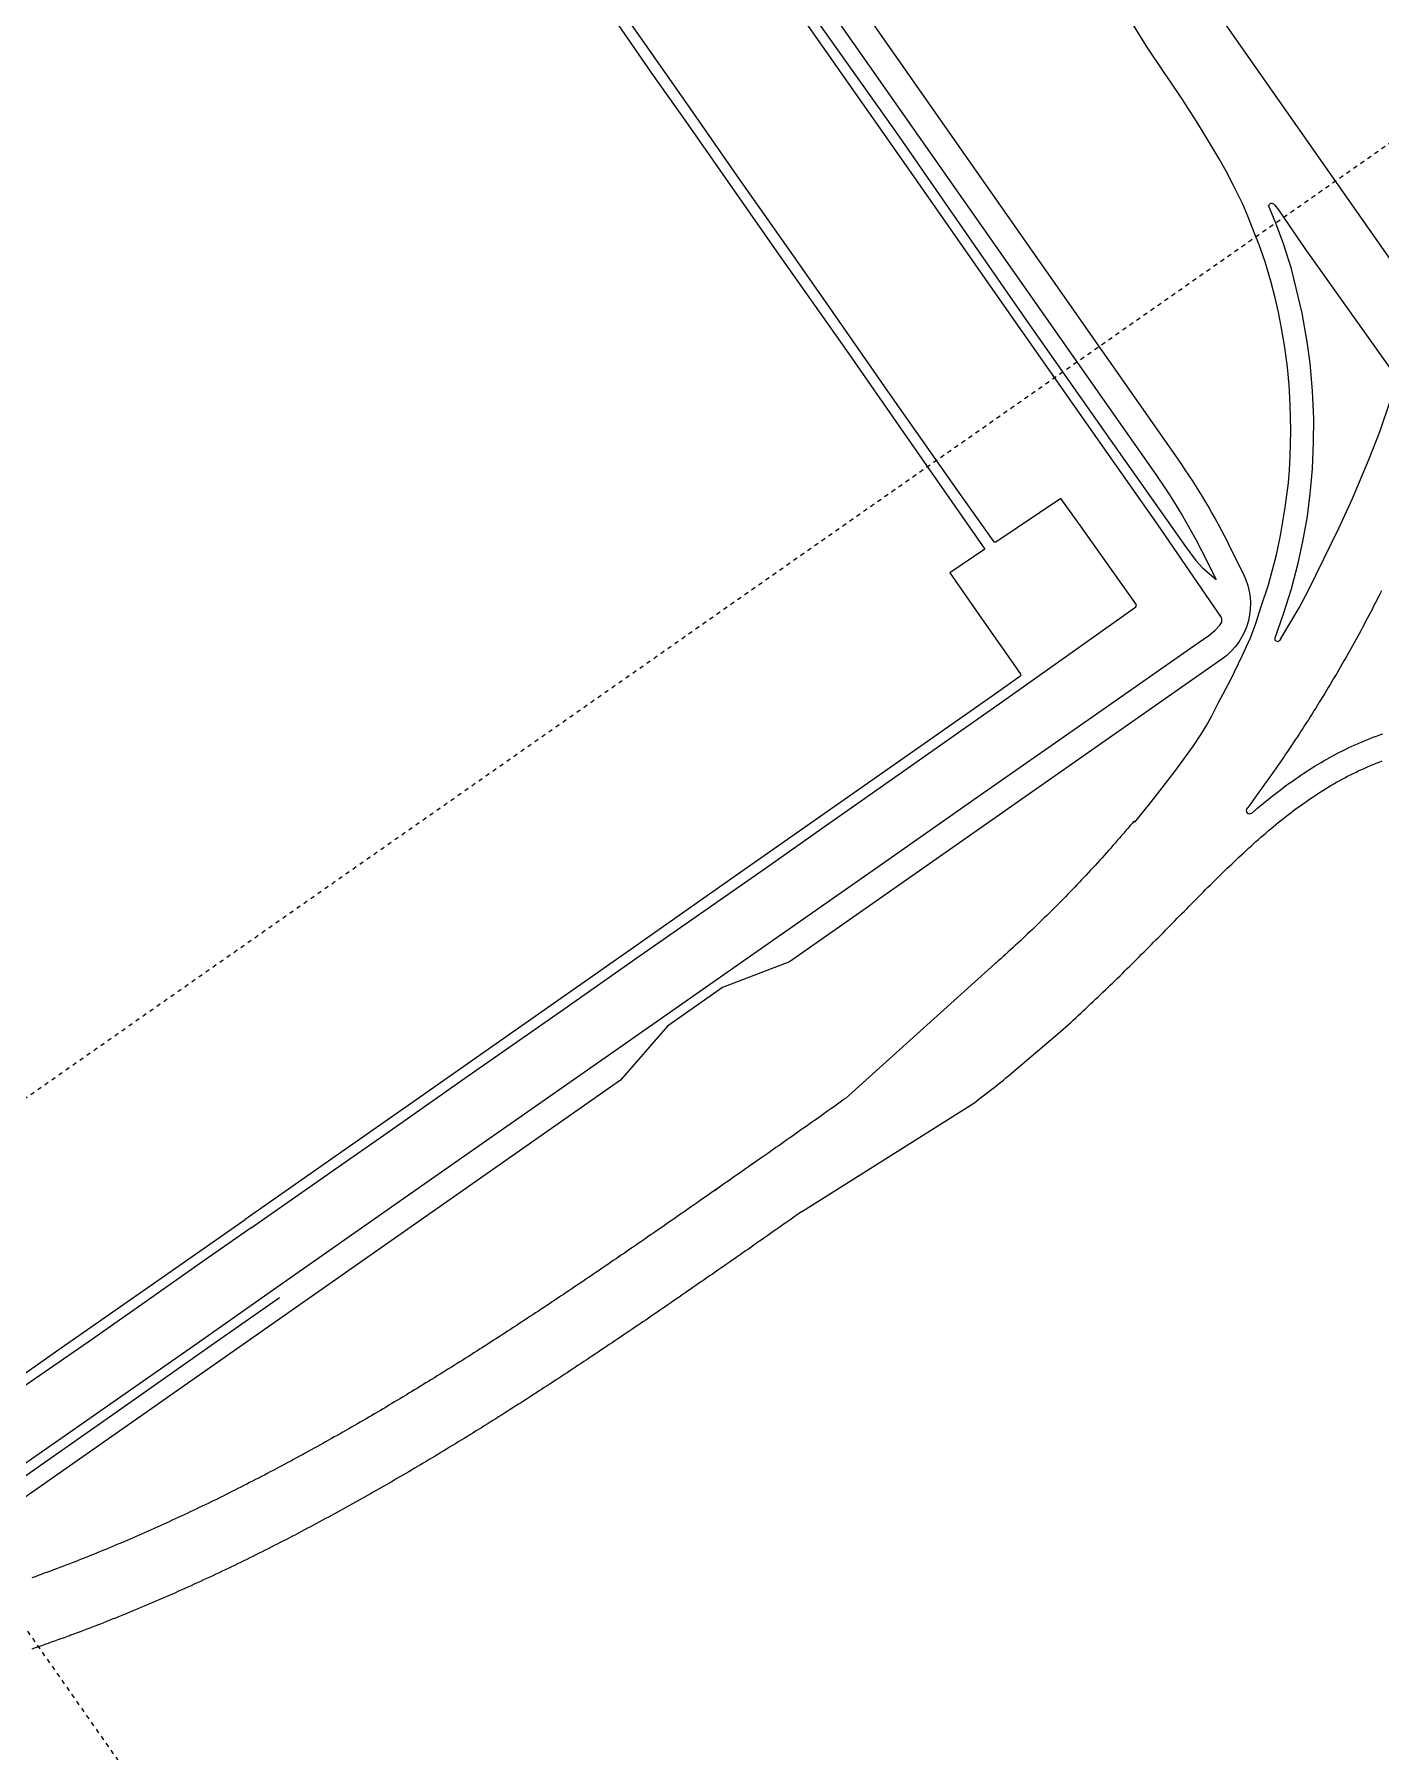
# Model space of a CAD drawing. Header units: millimetres. Extents: x 152904052 to 153933663, y 538271515 to 539240469.
# Drawn here: x 153559844 to 153563847, y 539069502 to 539074607 of the extents above; entities that cross this region are included whole.
import ezdxf

# ---------------------------------------------------------------- set-up
doc = ezdxf.new("R2010")
doc.units = ezdxf.units.MM
doc.linetypes.add('HIDDEN', pattern=[5.08, 2.54, -2.54])
doc.layers.add('BORD', color=7, linetype='Continuous')

msp = doc.modelspace()

# ---------------------------------------------------------------- linework, layer by layer
at = {"layer": 'BORD', "color": 8, "linetype": 'HIDDEN', "ltscale": 5}
for p, q in [((153516059.1, 539132362.1), (153567681, 539058638.4)), ((153522215.5, 539045114.7), (153645088.3, 539131151.2))]:
    msp.add_line(p, q, dxfattribs=at)
at = {"layer": 'BORD', "color": 137}
msp.add_line((153569471.3, 539065945.3), (153563054.4, 539075109.5), dxfattribs=at)
at = {"layer": 'BORD', "color": 137, "ltscale": 10}
msp.add_line((153563112.8, 539072267.4), (153563115.8, 539072265), dxfattribs=at)
at = {"layer": 'BORD', "color": 133, "ltscale": 10, "flags": 128}
for points in [[(153562310.5, 539075143.5), (153562189.3, 539075058.6, 0.414214), (153562140.1, 539074780), (153563177.8, 539073298.1, -0.037305), (153563327, 539073047), (153563357.3, 539072986.3)], [(153562356.4, 539075077.9), (153562235.1, 539074993, 0.414214), (153562205.7, 539074825.9), (153563243.3, 539073344, -0.037305), (153563398.6, 539073082.7), (153563438.7, 539073002.2, -0.371173), (153563374.3, 539072749.3), (153562088.8, 539071849.1), (153561889.9, 539071773), (153561726.1, 539071658.2), (153561586.5, 539071497.5), (153559421.3, 539069981.3, -0.138778), (153559297.8, 539069938.3), (153558016, 539069862.3)]]:
    msp.add_lwpolyline(points, format="xyb", dxfattribs=at)
for points in [[(153560555.3, 539070875.6), (153560943, 539071147), (153561176.2, 539071310.2), (153561551.1, 539071572.5), (153561963.3, 539071860.5), (153562355.1, 539072133.7), (153562667.1, 539072353.4), (153562987.9, 539072577.2), (153563291.6, 539072789.3), (153563335.9, 539072820.1), (153563353.9, 539072834.9), (153563368.3, 539072850.6), (153563374.1, 539072859.7), (153563374.7, 539072868.8), (153563371.5, 539072876), (153563362.4, 539072889.4), (153563183.5, 539073150.3), (153563011.3, 539073394.1), (153562707.4, 539073828.1), (153562450.4, 539074195.8), (153562159.6, 539074611.5), (153561908.2, 539074972)], [(153561933.1, 539074985.9), (153562166.1, 539074653.3), (153562416.1, 539074301.3), (153562533.9, 539074130.3), (153562795.9, 539073752.7), (153563043.2, 539073400.8), (153563266.1, 539073084.5), (153563296.8, 539073042.8), (153563316.5, 539073021.2), (153563357.3, 539072986.3)], [(153560489, 539071058.7), (153560749, 539071240.8), (153560883.6, 539071334.7), (153561124, 539071503.3), (153561417.8, 539071709.3), (153561635.6, 539071861.6), (153561844.1, 539072006.9), (153562030.4, 539072137.4), (153562186.7, 539072247.3), (153562358.8, 539072368), (153562529.2, 539072488.1), (153562722.7, 539072623.3), (153562886, 539072739), (153563114.8, 539072901.6), (153563118.7, 539072905.3), (153563120.3, 539072910.8), (153563118.9, 539072914), (153562949.2, 539073152.4), (153562896.2, 539073226.8), (153562702.8, 539073097.4), (153562698.2, 539073097.4), (153562694.6, 539073102), (153562588, 539073253.2), (153562388.8, 539073535.7), (153562218.9, 539073780), (153562098.7, 539073951.5), (153561940.8, 539074176), (153561786.6, 539074397.7), (153561644.8, 539074599.8), (153561556.6, 539074725.1)], [(153561531, 539074705.1), (153561679, 539074491.2), (153561780.8, 539074348.1), (153562051.8, 539073960.4), (153562258.3, 539073667.1), (153562428.5, 539073422.8), (153562669.5, 539073076.4), (153562565.5, 539073005.7), (153562653.8, 539072879), (153562774.8, 539072706.5), (153562776.8, 539072702.2), (153562776.1, 539072700.1), (153562774.2, 539072697.6), (153562701.9, 539072646), (153562459.6, 539072476.5), (153562182.7, 539072282.8), (153561924.8, 539072102.2), (153561634.6, 539071898.3), (153561429.6, 539071754.8), (153561187.5, 539071584.8), (153560974.9, 539071436.5), (153560748.9, 539071278.2), (153560470.6, 539071083.2)], [(153557961.8, 539070171.8), (153557982.8, 539070165.9), (153558013.8, 539070161.4), (153558043.7, 539070160.7), (153558077.1, 539070160.5), (153558239, 539070166.5), (153558477.5, 539070176.4), (153558825.7, 539070191.2), (153559016.1, 539070203.7), (153559089.8, 539070211.1), (153559171.7, 539070223.5), (153559221.3, 539070234.4), (153559251.9, 539070244.4), (153559276.2, 539070255.6), (153559302.1, 539070268.6), (153559347.3, 539070298.1), (153559397.1, 539070333), (153559482.7, 539070392.1), (153559681.6, 539070532), (153559924.3, 539070701.7), (153560198.3, 539070892.9), (153560470.6, 539071083.2)], [(153560489, 539071058.7), (153560344.8, 539070958.2), (153560173.8, 539070837.4), (153560004.5, 539070719.2), (153559816, 539070589.1)], [(153560572.9, 539070850.8), (153560368.8, 539070708), (153560077.8, 539070503.2), (153559724.9, 539070256)], [(153559813.1, 539070355.8), (153559927.3, 539070435.4), (153560091.6, 539070550.5), (153560317.7, 539070708.4), (153560555.3, 539070875.6)]]:
    msp.add_lwpolyline(points, dxfattribs=at)
at = {"layer": 'BORD', "color": 137, "ltscale": 10, "flags": 128}
for points in [[(153563115.8, 539072265), (153563162.5, 539072322.3), (153563234.5, 539072415.5), (153563289.7, 539072491.4), (153563313.2, 539072526.5), (153563328.4, 539072552.6), (153563345.1, 539072581.3), (153563364.3, 539072620.2), (153563400.1, 539072686.8), (153563435.7, 539072760.9), (153563459.2, 539072813.1), (153563475.1, 539072855), (153563492.6, 539072908.4), (153563513.5, 539072970.8), (153563537.1, 539073059.1), (153563548.5, 539073117), (153563562.7, 539073200), (153563572.5, 539073274), (153563575.8, 539073310.8), (153563577.8, 539073354), (153563578.7, 539073388.7), (153563579.1, 539073429.7), (153563577.7, 539073505), (153563574.3, 539073564.4), (153563569.2, 539073617.1), (153563561.3, 539073676.3), (153563552.1, 539073733), (153563542.6, 539073780.7), (153563533, 539073823.6), (153563519.8, 539073873.5), (153563502.8, 539073930.5), (153563485, 539073981.1), (153563470.8, 539074017.3), (153563452, 539074065.9), (153563436.3, 539074102.4), (153563408.6, 539074157.9), (153563387.1, 539074200.3), (153563366.2, 539074236.8), (153563337, 539074286), (153563299.8, 539074346.5), (153563255.3, 539074416), (153563225.1, 539074461.3), (153563203, 539074493.1), (153563150.6, 539074571.9), (153563111.8, 539074634)], [(153563549, 539072809), (153563603.8, 539072901.7), (153563632, 539072954.7), (153563723.6, 539073140.3), (153563763.1, 539073227.4), (153563811.9, 539073345.3), (153563844.6, 539073427.7), (153563875.1, 539073516.3), (153563921.8, 539073663.2), (153563957.2, 539073783.2), (153563985.7, 539073890.1), (153564012.2, 539074002), (153564041.9, 539074154.4), (153564065, 539074291.5), (153564094.3, 539074488.1), (153564107.3, 539074575.3)], [(153563549, 539072809.1), (153563549, 539072809), (153563546.2, 539072804.9), (153563544.1, 539072802.7), (153563542.3, 539072801.6), (153563540.6, 539072801), (153563538.5, 539072801.6), (153563535.9, 539072803.1), (153563534.1, 539072805), (153563533.3, 539072806.2), (153563532.6, 539072808.9), (153563533.2, 539072812.7), (153563558.1, 539072883.9), (153563581, 539072958.1), (153563601.7, 539073034.3), (153563615.3, 539073099), (153563628.6, 539073173.1), (153563637.8, 539073250.9), (153563643.5, 539073315.6), (153563647.2, 539073394.5), (153563647.6, 539073463.6), (153563644.3, 539073547.1), (153563636.9, 539073629.1), (153563628.3, 539073692.8), (153563612.7, 539073778.3), (153563595.8, 539073852), (153563581, 539073909.8), (153563557.7, 539073983.8), (153563534.7, 539074045.6), (153563513.5, 539074098.2), (153563516.6, 539074102.3), (153563520.1, 539074104.5), (153563523.9, 539074105), (153563527.5, 539074102.9), (153563531.8, 539074098.9), (153563542.9, 539074084.7), (153563621.3, 539073969.9), (153563897.8, 539073581.7)], [(153563848.8, 539072952), (153563844.2, 539072942.9), (153563839.6, 539072933.8), (153563834.9, 539072924.6), (153563830.3, 539072915.5), (153563825.6, 539072906.4), (153563820.9, 539072897.3), (153563816.1, 539072888.3), (153563811.4, 539072879.2), (153563806.6, 539072870.1), (153563801.8, 539072861.1), (153563797, 539072852.1), (153563792.2, 539072843), (153563787.3, 539072834), (153563782.4, 539072825), (153563777.5, 539072816), (153563772.6, 539072807.1), (153563767.6, 539072798.1), (153563762.7, 539072789.1), (153563757.7, 539072780.2), (153563752.7, 539072771.3), (153563747.6, 539072762.4), (153563742.6, 539072753.5), (153563737.5, 539072744.6), (153563732.4, 539072735.7), (153563727.3, 539072726.8), (153563722.1, 539072718), (153563717, 539072709.1), (153563711.8, 539072700.3), (153563706.6, 539072691.5), (153563701.4, 539072682.7), (153563696.1, 539072673.9), (153563690.9, 539072665.1), (153563685.6, 539072656.3), (153563680.3, 539072647.6), (153563674.9, 539072638.8), (153563669.6, 539072630.1), (153563664.2, 539072621.4), (153563658.8, 539072612.7), (153563653.4, 539072604), (153563648, 539072595.3), (153563642.5, 539072586.6), (153563637.1, 539072578), (153563631.6, 539072569.3), (153563626.1, 539072560.7), (153563620.5, 539072552.1), (153563615, 539072543.5), (153563609.4, 539072534.9), (153563603.8, 539072526.3), (153563598.2, 539072517.8), (153563592.6, 539072509.2), (153563586.9, 539072500.7), (153563581.2, 539072492.2), (153563575.5, 539072483.7), (153563569.8, 539072475.2), (153563564.1, 539072466.7), (153563558.3, 539072458.2), (153563552.5, 539072449.8), (153563546.7, 539072441.4), (153563540.9, 539072432.9), (153563535.1, 539072424.5), (153563529.2, 539072416.1), (153563523.3, 539072407.7), (153563517.4, 539072399.4), (153563511.5, 539072391), (153563505.6, 539072382.7), (153563499.6, 539072374.3), (153563493.7, 539072366), (153563487.7, 539072357.7), (153563481.6, 539072349.5), (153563475.6, 539072341.2), (153563469.5, 539072332.9), (153563463.5, 539072324.7), (153563457.4, 539072316.5), (153563451.3, 539072308.3), (153563449.7, 539072306.1)], [(153562887.2, 539071635.4), (153562887.3, 539071635.5), (153562894.9, 539071642.2), (153562902.4, 539071649), (153562909.9, 539071655.7), (153562917.5, 539071662.5), (153562925, 539071669.3), (153562925.3, 539071669.6), (153562932.5, 539071676.2), (153562939.9, 539071683), (153562947.4, 539071689.8), (153562954.8, 539071696.7), (153562962.2, 539071703.6), (153562969.6, 539071710.5), (153562977, 539071717.4), (153562984.4, 539071724.3), (153562991.7, 539071731.2), (153562999.1, 539071738.2), (153563006.4, 539071745.1), (153563013.7, 539071752.1), (153563021, 539071759.1), (153563028.3, 539071766.1), (153563035.5, 539071773.1), (153563042.8, 539071780.1), (153563050, 539071787.1), (153563057.3, 539071794.1), (153563064.5, 539071801.2), (153563071.7, 539071808.2), (153563078.9, 539071815.3), (153563086.1, 539071822.3), (153563093.2, 539071829.4), (153563100.4, 539071836.5), (153563107.5, 539071843.6), (153563114.7, 539071850.7), (153563121.8, 539071857.8), (153563128.9, 539071864.9), (153563136, 539071872), (153563143.1, 539071879.1), (153563150.2, 539071886.2), (153563157.3, 539071893.3), (153563164.4, 539071900.4), (153563171.5, 539071907.6), (153563178.5, 539071914.7), (153563185.6, 539071921.8), (153563192.7, 539071929), (153563199.7, 539071936.1), (153563206.7, 539071943.2), (153563213.8, 539071950.4), (153563220.8, 539071957.5), (153563227.8, 539071964.7), (153563234.9, 539071971.8), (153563241.9, 539071979), (153563248.9, 539071986.1), (153563255.9, 539071993.3), (153563262.9, 539072000.4), (153563269.9, 539072007.5), (153563276.9, 539072014.7), (153563277.7, 539072015.5), (153563277.8, 539072015.6), (153563284, 539072021.8), (153563291, 539072028.9), (153563298, 539072035.9), (153563305.1, 539072043), (153563312.1, 539072050), (153563319.1, 539072057.1), (153563326.2, 539072064.1), (153563333.2, 539072071.1), (153563340.3, 539072078.1), (153563347.3, 539072085.1), (153563354.3, 539072092.1), (153563361.4, 539072099), (153563368.5, 539072106), (153563375.5, 539072112.9), (153563382.6, 539072119.8), (153563389.7, 539072126.6), (153563396.8, 539072133.5), (153563403.9, 539072140.3), (153563411, 539072147.1), (153563418.1, 539072153.8), (153563425.3, 539072160.6), (153563432.5, 539072167.3), (153563439.6, 539072173.9), (153563446.8, 539072180.6), (153563454, 539072187.2), (153563461.3, 539072193.8), (153563468.5, 539072200.3), (153563475.8, 539072206.8), (153563483.1, 539072213.3), (153563490.4, 539072219.7), (153563497.8, 539072226.1), (153563505.1, 539072232.4), (153563512.5, 539072238.7), (153563519.9, 539072245), (153563527.4, 539072251.2), (153563534.8, 539072257.4), (153563542.3, 539072263.5), (153563549.9, 539072269.6), (153563557.4, 539072275.6), (153563565, 539072281.5), (153563572.6, 539072287.4), (153563580.2, 539072293.3), (153563587.9, 539072299.1), (153563595.6, 539072304.9), (153563603.3, 539072310.5), (153563611.1, 539072316.2), (153563618.9, 539072321.7), (153563626.7, 539072327.2), (153563634.6, 539072332.7), (153563642.5, 539072338), (153563650.4, 539072343.3), (153563658.4, 539072348.6), (153563666.4, 539072353.7), (153563674.4, 539072358.8), (153563682.5, 539072363.9), (153563690.6, 539072368.8), (153563698.7, 539072373.7), (153563706.9, 539072378.5), (153563715.1, 539072383.2), (153563723.3, 539072387.8), (153563731.6, 539072392.4), (153563739.9, 539072396.8), (153563748.2, 539072401.2), (153563756.6, 539072405.5), (153563765, 539072409.7), (153563773.4, 539072413.8), (153563781.9, 539072417.9), (153563790.4, 539072421.8), (153563799, 539072425.6), (153563807.5, 539072429.4), (153563816.1, 539072433), (153563818.2, 539072433.9), (153563824.7, 539072436.6), (153563833.4, 539072440.1), (153563842.1, 539072443.5), (153563850.8, 539072446.9)], [(153563112.8, 539072267.4), (153563108.4, 539072262.2), (153563102, 539072254.7), (153563097.5, 539072249.4), (153563095.6, 539072247.2), (153563089.2, 539072239.7), (153563082.8, 539072232.2), (153563076.4, 539072224.7), (153563069.9, 539072217.3), (153563063.4, 539072209.9), (153563056.9, 539072202.4), (153563050.4, 539072195), (153563043.9, 539072187.6), (153563037.3, 539072180.3), (153563030.7, 539072172.9), (153563024.1, 539072165.6), (153563017.5, 539072158.2), (153563010.9, 539072150.9), (153563004.3, 539072143.6), (153562997.6, 539072136.3), (153562990.9, 539072129.1), (153562984.2, 539072121.8), (153562977.5, 539072114.6), (153562970.8, 539072107.4), (153562964, 539072100.2), (153562957.3, 539072093), (153562950.5, 539072085.8), (153562943.7, 539072078.7), (153562936.9, 539072071.6), (153562930, 539072064.4), (153562923.2, 539072057.3), (153562916.3, 539072050.3), (153562909.4, 539072043.2), (153562902.5, 539072036.2), (153562895.6, 539072029.1), (153562888.7, 539072022.1), (153562881.7, 539072015.1), (153562874.7, 539072008.1), (153562867.8, 539072001.2), (153562860.7, 539071994.2), (153562853.7, 539071987.3), (153562846.7, 539071980.4), (153562839.6, 539071973.5), (153562832.6, 539071966.6), (153562825.5, 539071959.7), (153562818.4, 539071952.9), (153562811.2, 539071946.1), (153562804.1, 539071939.3), (153562796.9, 539071932.5), (153562789.8, 539071925.7), (153562782.6, 539071918.9), (153562775.4, 539071912.2), (153562768.1, 539071905.5), (153562760.9, 539071898.8), (153562753.7, 539071892.1), (153562746.4, 539071885.4), (153562739.1, 539071878.8), (153562731.8, 539071872.1), (153562724.5, 539071865.5), (153562717.1, 539071858.9), (153562709.8, 539071852.3), (153562702.4, 539071845.8), (153562699.6, 539071843.3)], [(153562255.2, 539071443.3), (153562699.6, 539071843.3)], [(153562255.2, 539071443.3), (153562251.9, 539071441), (153562243.9, 539071435.2), (153562235.8, 539071429.4), (153562227.7, 539071423.6), (153562219.7, 539071417.9), (153562211.6, 539071412.1), (153562203.5, 539071406.3), (153562195.4, 539071400.6), (153562187.3, 539071394.8), (153562179.2, 539071389.1), (153562171.1, 539071383.3), (153562163, 539071377.6), (153562154.8, 539071371.8), (153562146.7, 539071366.1), (153562138.6, 539071360.3), (153562130.4, 539071354.6), (153562122.3, 539071348.9), (153562118.2, 539071346), (153562114.2, 539071343.1), (153562106, 539071337.4), (153562097.8, 539071331.7), (153562092.9, 539071328.2), (153562089.7, 539071325.9), (153562081.5, 539071320.2), (153562073.4, 539071314.5), (153562065.2, 539071308.7), (153562061.1, 539071305.9), (153562057, 539071303), (153562048.8, 539071297.3), (153562040.6, 539071291.5), (153562032.5, 539071285.8), (153562024.3, 539071280.1), (153562016.1, 539071274.3), (153562009.6, 539071269.8), (153561975.2, 539071245.7), (153561975.1, 539071245.7), (153561966.9, 539071239.9), (153561958.8, 539071234.2), (153561950.6, 539071228.5), (153561942.4, 539071222.7), (153561934.2, 539071217), (153561926, 539071211.3), (153561917.8, 539071205.6), (153561909.6, 539071199.8), (153561901.5, 539071194.1), (153561893.3, 539071188.4), (153561885.1, 539071182.7), (153561876.9, 539071177), (153561868.7, 539071171.3), (153561860.6, 539071165.6), (153561852.4, 539071159.9), (153561844.2, 539071154.2), (153561836, 539071148.5), (153561827.8, 539071142.8), (153561819.7, 539071137.1), (153561811.6, 539071131.5)], [(153562127.6, 539071108.3), (153562637.1, 539071429.5)], [(153562009.6, 539071269.8), (153562009.6, 539071269.8), (153561996.8, 539071260.8), (153561991.5, 539071257.1), (153561983.3, 539071251.4), (153561975.1, 539071245.7), (153561966.9, 539071239.9), (153561958.8, 539071234.2), (153561950.6, 539071228.5), (153561942.4, 539071222.7), (153561934.2, 539071217), (153561926, 539071211.3), (153561917.8, 539071205.5), (153561909.6, 539071199.8), (153561901.4, 539071194.1), (153561893.3, 539071188.4), (153561885.1, 539071182.6), (153561876.9, 539071176.9), (153561868.7, 539071171.2), (153561860.5, 539071165.5), (153561852.3, 539071159.8), (153561844.1, 539071154), (153561835.9, 539071148.3), (153561827.8, 539071142.6), (153561819.6, 539071136.9), (153561811.4, 539071131.2), (153561803.2, 539071125.5), (153561795, 539071119.8), (153561786.8, 539071114.1), (153561778.6, 539071108.4), (153561770.4, 539071102.7), (153561762.2, 539071097), (153561754, 539071091.3), (153561745.9, 539071085.6), (153561737.7, 539071079.9), (153561729.5, 539071074.2), (153561721.3, 539071068.6), (153561713.1, 539071062.9), (153561704.9, 539071057.2), (153561696.7, 539071051.5), (153561688.5, 539071045.9), (153561680.3, 539071040.2), (153561672.1, 539071034.5), (153561663.9, 539071028.9), (153561655.7, 539071023.2), (153561647.5, 539071017.5), (153561639.3, 539071011.9), (153561631.1, 539071006.3), (153561622.8, 539071000.6), (153561614.6, 539070995), (153561606.4, 539070989.3), (153561598.2, 539070983.7), (153561590, 539070978.1), (153561581.8, 539070972.4), (153561573.6, 539070966.8), (153561565.3, 539070961.2), (153561557.1, 539070955.6), (153561548.9, 539070950), (153561540.7, 539070944.4), (153561532.4, 539070938.8), (153561524.2, 539070933.2), (153561516, 539070927.6), (153561507.7, 539070922), (153561499.5, 539070916.4), (153561491.3, 539070910.8), (153561483, 539070905.3), (153561474.8, 539070899.7), (153561466.5, 539070894.1), (153561458.3, 539070888.6), (153561450, 539070883), (153561441.8, 539070877.5), (153561433.5, 539070871.9), (153561425.3, 539070866.4), (153561417, 539070860.9), (153561408.7, 539070855.3), (153561400.5, 539070849.8), (153561392.2, 539070844.3), (153561383.9, 539070838.8), (153561375.7, 539070833.3), (153561367.4, 539070827.8), (153561359.1, 539070822.3), (153561350.8, 539070816.8), (153561342.6, 539070811.3), (153561334.3, 539070805.8), (153561326, 539070800.4), (153561317.7, 539070794.9), (153561309.4, 539070789.4), (153561301.1, 539070784), (153561292.8, 539070778.6), (153561284.5, 539070773.1), (153561276.2, 539070767.7), (153561267.9, 539070762.3), (153561259.5, 539070756.8), (153561251.2, 539070751.4), (153561242.9, 539070746), (153561234.6, 539070740.6), (153561226.2, 539070735.2), (153561217.9, 539070729.8), (153561209.6, 539070724.5), (153561201.2, 539070719.1), (153561192.9, 539070713.7), (153561184.5, 539070708.4), (153561176.2, 539070703), (153561167.8, 539070697.7), (153561159.5, 539070692.4), (153561151.1, 539070687), (153561142.7, 539070681.7), (153561134.4, 539070676.4), (153561126, 539070671.1), (153561117.6, 539070665.8), (153561109.2, 539070660.5), (153561100.8, 539070655.2), (153561092.5, 539070650), (153561084.1, 539070644.7), (153561075.7, 539070639.5), (153561067.3, 539070634.2), (153561058.9, 539070629), (153561050.4, 539070623.8), (153561042, 539070618.5), (153561033.6, 539070613.3), (153561025.2, 539070608.1), (153561016.7, 539070602.9), (153561008.4, 539070597.8), (153560999.9, 539070592.6), (153560991.5, 539070587.4), (153560983, 539070582.3), (153560974.6, 539070577.1), (153560966.1, 539070572), (153560957.7, 539070566.8), (153560949.2, 539070561.7), (153560940.7, 539070556.6), (153560932.3, 539070551.5), (153560923.8, 539070546.4), (153560915.3, 539070541.3), (153560906.8, 539070536.3), (153560898.3, 539070531.2), (153560889.8, 539070526.1), (153560881.3, 539070521.1), (153560872.8, 539070516.1), (153560864.3, 539070511), (153560855.8, 539070506), (153560847.2, 539070501), (153560838.7, 539070496), (153560830.2, 539070491.1), (153560821.6, 539070486.1), (153560813.1, 539070481.1), (153560804.5, 539070476.2), (153560796, 539070471.2), (153560787.4, 539070466.3), (153560778.8, 539070461.4), (153560770.3, 539070456.5), (153560761.7, 539070451.6), (153560753.1, 539070446.7), (153560744.5, 539070441.8), (153560735.9, 539070437), (153560727.3, 539070432.1), (153560718.7, 539070427.3), (153560710.1, 539070422.4), (153560701.5, 539070417.6), (153560692.9, 539070412.8), (153560684.3, 539070408), (153560675.6, 539070403.3), (153560667, 539070398.5), (153560658.4, 539070393.7), (153560649.7, 539070389), (153560641.1, 539070384.2), (153560632.4, 539070379.5), (153560623.7, 539070374.8), (153560615.1, 539070370.1), (153560606.4, 539070365.4), (153560597.7, 539070360.8), (153560589, 539070356.1), (153560580.3, 539070351.5), (153560571.6, 539070346.8), (153560562.9, 539070342.2), (153560554.2, 539070337.6), (153560545.5, 539070333), (153560536.7, 539070328.4), (153560528, 539070323.9), (153560519.3, 539070319.3), (153560510.5, 539070314.8), (153560501.8, 539070310.2), (153560493, 539070305.7), (153560484.3, 539070301.2), (153560475.5, 539070296.7), (153560466.7, 539070292.3), (153560458, 539070287.8), (153560449.2, 539070283.4), (153560440.4, 539070278.9), (153560431.6, 539070274.5), (153560422.8, 539070270.1), (153560414, 539070265.7), (153560405.2, 539070261.4), (153560396.3, 539070257), (153560387.5, 539070252.6), (153560378.7, 539070248.3), (153560369.8, 539070244), (153560361, 539070239.7), (153560352.1, 539070235.4), (153560343.3, 539070231.1), (153560334.4, 539070226.9), (153560325.5, 539070222.6), (153560316.7, 539070218.4), (153560307.8, 539070214.2), (153560298.9, 539070210), (153560290, 539070205.8), (153560281.1, 539070201.7), (153560272.2, 539070197.5), (153560263.3, 539070193.4), (153560254.3, 539070189.3), (153560245.4, 539070185.2), (153560236.5, 539070181.1), (153560227.5, 539070177), (153560218.6, 539070173), (153560209.6, 539070168.9), (153560200.7, 539070164.9), (153560191.7, 539070160.9), (153560182.7, 539070156.9), (153560173.7, 539070152.9), (153560164.8, 539070149), (153560155.8, 539070145), (153560146.8, 539070141.1), (153560137.8, 539070137.2), (153560128.7, 539070133.3), (153560119.7, 539070129.5), (153560110.7, 539070125.6), (153560101.7, 539070121.8), (153560092.6, 539070117.9), (153560083.6, 539070114.1), (153560074.5, 539070110.4), (153560065.5, 539070106.6), (153560056.4, 539070102.8), (153560047.4, 539070099.1), (153560038.3, 539070095.4), (153560029.2, 539070091.7), (153560020.1, 539070088), (153560011, 539070084.4), (153560001.9, 539070080.7), (153559992.8, 539070077.1), (153559983.7, 539070073.5), (153559974.6, 539070069.9), (153559965.4, 539070066.3), (153559956.3, 539070062.8), (153559947.2, 539070059.3), (153559938, 539070055.7), (153559928.9, 539070052.3), (153559919.7, 539070048.8), (153559910.5, 539070045.3), (153559901.4, 539070041.9), (153559892.2, 539070038.5), (153559883, 539070035.1), (153559880, 539070034), (153559873.8, 539070031.7), (153559864.6, 539070028.3), (153559855.4, 539070025), (153559846.2, 539070021.7), (153559837, 539070018.4)], [(153562127.6, 539071108.3), (153562111.5, 539071097), (153562106.2, 539071093.3), (153562098, 539071087.6), (153562089.8, 539071081.8), (153562081.7, 539071076.1), (153562073.5, 539071070.4), (153562065.3, 539071064.6), (153562057.1, 539071058.9), (153562048.9, 539071053.1), (153562040.7, 539071047.4), (153562032.5, 539071041.7), (153562024.3, 539071035.9), (153562016.1, 539071030.2), (153562007.9, 539071024.5), (153561999.7, 539071018.7), (153561991.5, 539071013), (153561983.3, 539071007.3), (153561975, 539071001.5), (153561966.8, 539070995.8), (153561958.6, 539070990.1), (153561950.4, 539070984.3), (153561942.2, 539070978.6), (153561934, 539070972.9), (153561925.8, 539070967.1), (153561917.5, 539070961.4), (153561909.3, 539070955.7), (153561901.1, 539070950), (153561892.9, 539070944.2), (153561884.6, 539070938.5), (153561876.4, 539070932.8), (153561868.2, 539070927.1), (153561859.9, 539070921.3), (153561851.7, 539070915.6), (153561843.5, 539070909.9), (153561835.2, 539070904.2), (153561827, 539070898.5), (153561818.7, 539070892.8), (153561810.5, 539070887.1), (153561802.2, 539070881.4), (153561794, 539070875.7), (153561785.7, 539070870), (153561777.5, 539070864.3), (153561769.2, 539070858.6), (153561761, 539070852.9), (153561752.7, 539070847.2), (153561744.4, 539070841.5), (153561736.2, 539070835.8), (153561727.9, 539070830.1), (153561719.6, 539070824.4), (153561711.3, 539070818.8), (153561703, 539070813.1), (153561694.8, 539070807.4), (153561686.5, 539070801.7), (153561678.2, 539070796.1), (153561669.9, 539070790.4), (153561661.6, 539070784.7), (153561653.3, 539070779.1), (153561645, 539070773.4), (153561636.7, 539070767.8), (153561628.3, 539070762.1), (153561620, 539070756.5), (153561611.7, 539070750.9), (153561603.4, 539070745.2), (153561595.1, 539070739.6), (153561586.7, 539070734), (153561578.4, 539070728.3), (153561570.1, 539070722.7), (153561561.7, 539070717.1), (153561553.4, 539070711.5), (153561545, 539070705.9), (153561536.7, 539070700.3), (153561528.3, 539070694.7), (153561520, 539070689.1), (153561511.6, 539070683.5), (153561503.2, 539070677.9), (153561494.8, 539070672.3), (153561486.5, 539070666.8), (153561478.1, 539070661.2), (153561469.7, 539070655.6), (153561461.3, 539070650.1), (153561452.9, 539070644.5), (153561444.5, 539070639), (153561436.1, 539070633.4), (153561427.7, 539070627.9), (153561419.3, 539070622.4), (153561410.9, 539070616.8), (153561402.5, 539070611.3), (153561394, 539070605.8), (153561385.6, 539070600.3), (153561377.2, 539070594.8), (153561368.7, 539070589.3), (153561360.3, 539070583.8), (153561351.8, 539070578.3), (153561343.4, 539070572.8), (153561334.9, 539070567.3), (153561326.4, 539070561.9), (153561318, 539070556.4), (153561309.5, 539070550.9), (153561301, 539070545.5), (153561292.5, 539070540), (153561284, 539070534.6), (153561275.5, 539070529.2), (153561267, 539070523.8), (153561258.5, 539070518.3), (153561250, 539070512.9), (153561241.5, 539070507.5), (153561233, 539070502.1), (153561224.5, 539070496.7), (153561215.9, 539070491.4), (153561207.4, 539070486), (153561198.8, 539070480.6), (153561190.3, 539070475.3), (153561181.7, 539070469.9), (153561173.2, 539070464.6), (153561164.6, 539070459.2), (153561156, 539070453.9), (153561147.4, 539070448.6), (153561138.9, 539070443.3), (153561130.3, 539070437.9), (153561121.7, 539070432.7), (153561113, 539070427.3), (153561104.4, 539070422.1), (153561095.8, 539070416.8), (153561087.2, 539070411.5), (153561078.5, 539070406.3), (153561069.9, 539070401), (153561061.3, 539070395.8), (153561052.6, 539070390.5), (153561044, 539070385.3), (153561035.3, 539070380.1), (153561026.6, 539070374.9), (153561018, 539070369.7), (153561009.3, 539070364.5), (153561000.6, 539070359.3), (153560991.9, 539070354.2), (153560983.2, 539070349), (153560974.5, 539070343.9), (153560965.8, 539070338.7), (153560957.1, 539070333.6), (153560948.4, 539070328.5), (153560939.6, 539070323.4), (153560930.9, 539070318.3), (153560922.1, 539070313.2), (153560913.4, 539070308.1), (153560904.6, 539070303), (153560895.9, 539070298), (153560887.1, 539070292.9), (153560878.3, 539070287.9), (153560869.5, 539070282.8), (153560860.7, 539070277.8), (153560851.9, 539070272.8), (153560843.1, 539070267.8), (153560834.3, 539070262.8), (153560825.5, 539070257.9), (153560816.7, 539070252.9), (153560807.8, 539070247.9), (153560799, 539070243), (153560790.1, 539070238.1), (153560781.3, 539070233.1), (153560772.4, 539070228.2), (153560763.6, 539070223.3), (153560754.7, 539070218.4), (153560745.8, 539070213.6), (153560736.9, 539070208.7), (153560728, 539070203.9), (153560719.1, 539070199), (153560710.2, 539070194.2), (153560701.2, 539070189.4), (153560692.3, 539070184.6), (153560683.4, 539070179.8), (153560674.4, 539070175), (153560665.5, 539070170.2), (153560656.5, 539070165.5), (153560647.6, 539070160.7), (153560638.6, 539070156), (153560629.6, 539070151.3), (153560620.6, 539070146.6), (153560611.6, 539070141.9), (153560602.6, 539070137.2), (153560593.6, 539070132.6), (153560584.6, 539070127.9), (153560575.5, 539070123.3), (153560566.5, 539070118.6), (153560557.4, 539070114), (153560548.4, 539070109.4), (153560539.3, 539070104.8), (153560530.3, 539070100.3), (153560521.2, 539070095.7), (153560512.1, 539070091.2), (153560503, 539070086.6), (153560493.9, 539070082.1), (153560484.8, 539070077.6), (153560475.7, 539070073.1), (153560466.6, 539070068.7), (153560457.4, 539070064.2), (153560448.3, 539070059.8), (153560439.1, 539070055.3), (153560430, 539070050.9), (153560420.8, 539070046.5), (153560411.6, 539070042.1), (153560402.5, 539070037.8), (153560393.3, 539070033.4), (153560384.1, 539070029.1), (153560374.9, 539070024.7), (153560365.7, 539070020.4), (153560356.4, 539070016.1), (153560347.2, 539070011.9), (153560338, 539070007.6), (153560328.7, 539070003.4), (153560319.5, 539069999.1), (153560310.2, 539069994.9), (153560301, 539069990.7), (153560291.7, 539069986.5), (153560282.4, 539069982.4), (153560273.1, 539069978.2), (153560263.8, 539069974.1), (153560254.5, 539069970), (153560245.2, 539069965.9), (153560235.8, 539069961.8), (153560226.5, 539069957.7), (153560217.2, 539069953.6), (153560207.8, 539069949.6), (153560198.4, 539069945.6), (153560189.1, 539069941.6), (153560179.7, 539069937.6), (153560170.3, 539069933.6), (153560160.9, 539069929.7), (153560151.5, 539069925.8), (153560142.1, 539069921.9), (153560132.7, 539069918), (153560123.3, 539069914.1), (153560113.8, 539069910.2), (153560104.4, 539069906.4), (153560094.9, 539069902.6), (153560085.5, 539069898.7), (153560076, 539069895), (153560066.5, 539069891.2), (153560057.1, 539069887.4), (153560047.6, 539069883.7), (153560038.1, 539069880), (153560028.6, 539069876.3), (153560019, 539069872.6), (153560009.5, 539069869), (153560000, 539069865.3), (153559990.4, 539069861.7), (153559980.9, 539069858.1), (153559971.3, 539069854.5), (153559961.8, 539069851), (153559952.2, 539069847.4), (153559949, 539069846.3), (153559942.6, 539069843.9), (153559933, 539069840.4), (153559923.4, 539069836.9), (153559913.8, 539069833.5), (153559904.2, 539069830), (153559894.6, 539069826.6), (153559885, 539069823.2), (153559875.3, 539069819.8), (153559865.7, 539069816.5), (153559856.1, 539069813.1), (153559846.4, 539069809.8), (153559836.7, 539069806.5)]]:
    msp.add_lwpolyline(points, dxfattribs=at)
at = {"layer": 'BORD', "color": 137, "ltscale": 10}
for points in [[(153563463.2, 539072291.8), (153563480.7, 539072306.6), (153563488.4, 539072313.1), (153563496.2, 539072319.5), (153563504, 539072325.9), (153563511.8, 539072332.3), (153563519.7, 539072338.6), (153563527.6, 539072344.8), (153563535.6, 539072351), (153563543.6, 539072357.2), (153563551.7, 539072363.3), (153563559.8, 539072369.3), (153563567.9, 539072375.3), (153563576.1, 539072381.2), (153563584.3, 539072387.1), (153563592.6, 539072392.9), (153563600.9, 539072398.7), (153563609.3, 539072404.4), (153563617.7, 539072410), (153563626.2, 539072415.5), (153563634.7, 539072421), (153563643.2, 539072426.4), (153563651.8, 539072431.8), (153563660.5, 539072437), (153563669.2, 539072442.2), (153563677.9, 539072447.4), (153563686.7, 539072452.4), (153563695.6, 539072457.3), (153563704.5, 539072462.2), (153563713.4, 539072467), (153563722.4, 539072471.7), (153563731.5, 539072476.3), (153563740.6, 539072480.8), (153563749.7, 539072485.3), (153563758.9, 539072489.6), (153563768.1, 539072493.8), (153563777.4, 539072498), (153563786.7, 539072502), (153563789, 539072503), (153563796.1, 539072505.9), (153563805.5, 539072509.8), (153563815, 539072513.5), (153563824.5, 539072517.1), (153563834, 539072520.6), (153563843.6, 539072524), (153563853.2, 539072527.3)], [(153562637.1, 539071429.5), (153562645.2, 539071435.7), (153562653.2, 539071441.8), (153562661.2, 539071448), (153562669.2, 539071454.2), (153562677.2, 539071460.5), (153562685.2, 539071466.7), (153562693.2, 539071473), (153562701.1, 539071479.3), (153562709, 539071485.6), (153562717, 539071491.9), (153562724.9, 539071498.2), (153562732.7, 539071504.6), (153562740.6, 539071510.9), (153562748.5, 539071517.3), (153562887.2, 539071635.4)]]:
    msp.add_lwpolyline(points, dxfattribs=at)
msp.add_arc((153563457, 539072299.5), 9.89, 138.153, 308.4872, dxfattribs=at)

doc.saveas('drawing.dxf')
